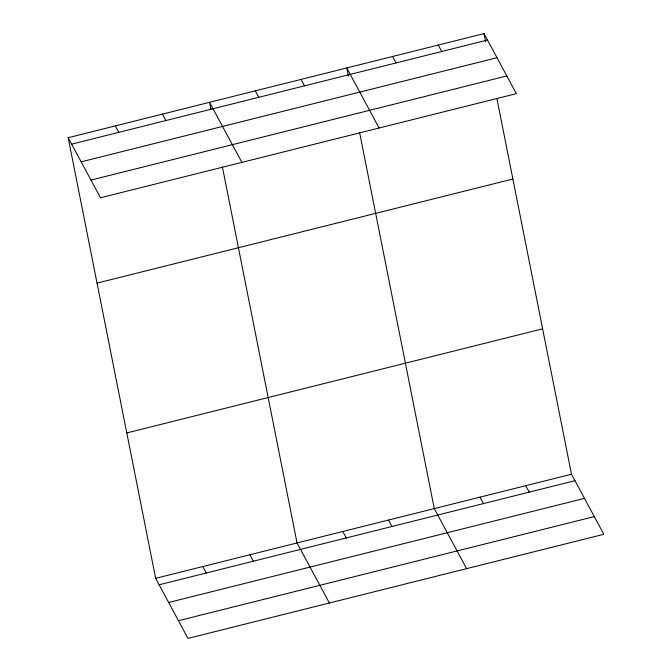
<?xml version="1.0" encoding="UTF-8"?>
<svg xmlns="http://www.w3.org/2000/svg" width="672" height="672" viewBox="0 0 672 672"><rect width="100%" height="100%" fill="white"/><g stroke="black" fill="none" stroke-linecap="round" stroke-linejoin="round"><path stroke-width="1.01" d="M68.174 137.71L484.008 33.6L516.34 93.652L100.506 197.761L68.174 137.71L155.66 578.348L187.992 638.4L603.826 534.29L571.494 474.239L496.843 98.23M71.644 144.152L487.477 40.043M81.169 161.843L497.003 57.733M90.98 180.071L506.814 75.961M97.045 283.122L512.879 179.012M126.79 432.936L542.623 328.826M155.66 578.348L571.494 474.239M159.13 584.791L574.963 480.682M168.655 602.482L584.489 498.372M178.466 620.71L594.3 516.6M438.27 45.049L441.739 51.492M392.524 56.507L395.993 62.95M379.117 128.008L346.786 67.956L348.39 76.037M525.756 485.696L529.225 492.139M301.039 79.405L304.508 85.848M480.01 497.146L483.479 503.588M255.301 90.863L258.77 97.297M466.603 568.646L434.272 508.595L359.612 132.586M241.886 162.364L209.555 102.312L210.958 109.376M388.525 520.052L391.994 526.495M162.431 114.114L165.9 120.548M342.787 531.502L346.256 537.944M115.298 125.908L118.768 132.35M329.372 603.002L297.041 542.951L222.39 166.942M249.917 554.753L253.386 561.196M202.784 566.555L206.254 572.989M484.008 33.6L485.612 41.681"/></g></svg>
